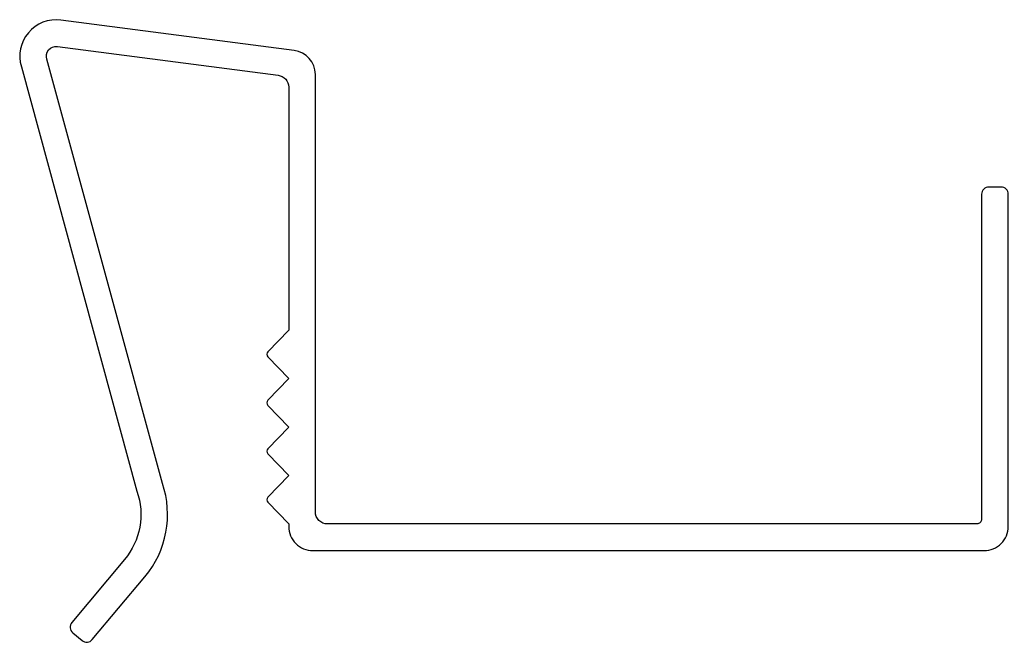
# Model space of a CAD drawing. Extents: x 151.9 to 192.7, y 211.2 to 236.9.
import ezdxf

# ---------------------------------------------------------------- set-up
doc = ezdxf.new("R2010")
doc.units = 0
doc.layers.get('0').update_dxf_attribs({"linetype": 'CONTINUOUS'})

msp = doc.modelspace()

# ---------------------------------------------------------------- linework, layer by layer
msp.add_lwpolyline([(163.028, 234.143), (163.028, 224.125), (162.172, 223.231, 0.414214), (162.172, 223.019), (163.028, 222.125), (162.172, 221.231, 0.414214), (162.172, 221.019), (163.028, 220.125), (162.172, 219.231, 0.414214), (162.172, 219.019), (163.028, 218.125), (162.172, 217.231, 0.414214), (162.172, 217.019), (163.028, 216.125), (163.028, 216.025, 0.414214), (164.028, 215.025), (191.728, 215.025, 0.414214), (192.728, 216.025), (192.728, 229.725, 0.414214), (192.428, 230.025), (191.928, 230.025, 0.414214), (191.628, 229.725), (191.628, 216.325, -0.414214), (191.428, 216.125), (164.628, 216.125, -0.414214), (164.128, 216.625), (164.128, 234.671, 0.3769), (163.256, 235.662), (153.621, 236.913, 0.545401), (151.994, 234.986), (156.764, 217.478, -0.264616), (156.251, 214.655), (154.077, 212.062, 0.414214), (154.114, 211.639), (154.498, 211.318, 0.414214), (154.92, 211.355), (157.094, 213.949, 0.261784), (157.816, 217.802), (153.049, 235.297, -0.554962), (153.479, 235.822), (162.592, 234.639, -0.3769)], format="xyb", close=True)

doc.saveas('drawing.dxf')
